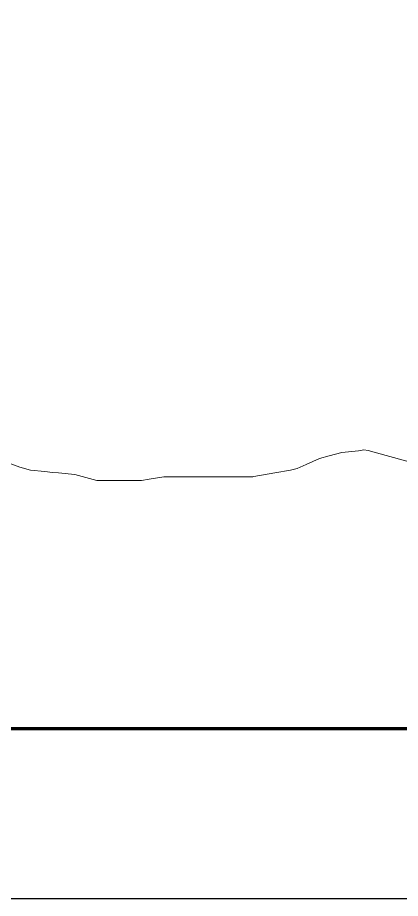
# Model space of a CAD drawing. Header units: millimetres. Extents: x -2078669 to -1085629, y -5987148 to 310365.
# Drawn here: x -1558299 to -1533479, y -405452 to -348414 of the extents above; entities that cross this region are included whole.
import ezdxf

# ---------------------------------------------------------------- set-up
doc = ezdxf.new("R2010")
doc.units = ezdxf.units.MM
doc.header["$LTSCALE"] = 500
doc.layers.get('Defpoints').update_dxf_attribs({"color": 153})
doc.layers.add('D-BGD', color=7, linetype='Continuous', lineweight=13)
doc.layers.add('D-TTL', color=2, linetype='Continuous', lineweight=140)

msp = doc.modelspace()

# ---------------------------------------------------------------- linework, layer by layer
at = {"layer": 'D-BGD', "linetype": 'Continuous', "lineweight": 13, "elevation": 708000}
msp.add_lwpolyline([(-1533071.3, -377130.5), (-1534402.4, -376767), (-1535579.8, -376445.5), (-1535844.2, -376399.6), (-1536201.6, -376461.6), (-1537285.9, -376569.7), (-1538088.3, -376788.8), (-1538727.7, -376963.4), (-1539591.9, -377349.2), (-1540169.4, -377607), (-1540596.8, -377723.7), (-1541611.2, -377899.6), (-1542982.2, -378137.4), (-1543052.9, -378149.6), (-1543072.1, -378149.6), (-1543105.3, -378149.6), (-1543987.6, -378149.6), (-1544494.7, -378149.6), (-1545613.8, -378149.6), (-1545936.4, -378149.6), (-1546372.5, -378149.6), (-1547378.2, -378149.6), (-1548122.3, -378149.6), (-1548819.9, -378149.6), (-1549762.8, -378313.1), (-1550261.7, -378399.6), (-1550630.8, -378399.6), (-1551703.4, -378399.6), (-1553139.3, -378399.6), (-1553145.2, -378399), (-1553153.1, -378396.9), (-1554586.9, -378005.4), (-1555647.8, -377899.6), (-1556028.7, -377861.7), (-1556543.4, -377810.4), (-1557470.4, -377718), (-1558156.4, -377530.7), (-1558912.2, -377249)], dxfattribs=at)
at = {"layer": 'D-TTL'}
msp.add_line((-1777887.6, -394452.3), (-1377887.6, -394452.3), dxfattribs=at)
at = {"layer": 'Defpoints', "color": 1}
msp.add_lwpolyline([(-1788137.6, -405452.3), (-1367637.6, -405452.3), (-1367637.6, -108452.3), (-1788137.6, -108452.3)], close=True, dxfattribs=at)

doc.saveas('drawing.dxf')
